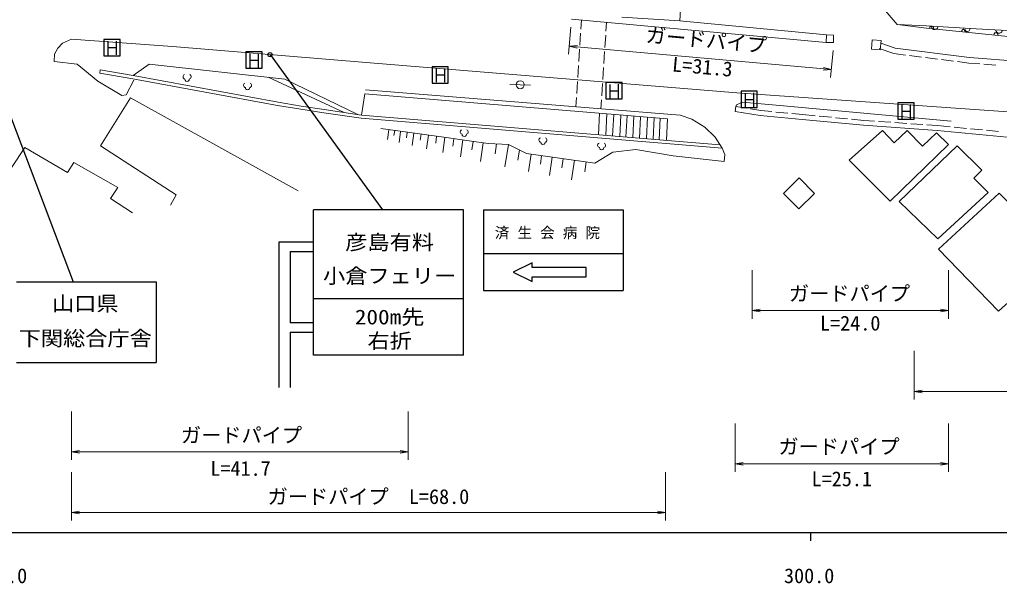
# Model space of a CAD drawing. Units: millimetres, scale not verified. Extents: x 40000 to 680000, y 20000 to 380000.
# Drawn here: x 270021 to 391417, y 198715 to 268544 of the extents above; entities that cross this region are included whole.
import ezdxf
from ezdxf.enums import TextEntityAlignment as Align

# ---------------------------------------------------------------- set-up
doc = ezdxf.new("R2010")
doc.units = ezdxf.units.MM
doc.header["$LTSCALE"] = 1000
for name, color, linetype, lineweight in [('M-STR-HTXT', 7, 'Continuous', 13), ('M-STR-STRC', 7, 'Continuous', 25), ('M-TTL-BAND', 7, 'Continuous', 25), ('M-WORK', 1, 'Continuous', 13)]:
    doc.layers.add(name, color=color, linetype=linetype, lineweight=lineweight)
doc.styles.add('ＭＳ ゴシック', font='')
doc.styles.get('ＭＳ ゴシック').set_extended_font_data('MS Gothic')

# ---------------------------------------------------------------- blocks, each defined once
blk = doc.blocks.new('open_arrow')
at = {"color": 0, "linetype": 'Continuous', "lineweight": -2}
blk.add_lwpolyline([(7.5, 1.25), (0, 0), (7.5, -1.25)], dxfattribs=at)

msp = doc.modelspace()

# ---------------------------------------------------------------- linework, layer by layer
at = {"layer": 'M-STR-HTXT'}
for p, q in [((338327, 267611), (338028, 264276)), ((338117, 265272), (370596, 262366)), ((370805, 264704), (370507, 261370)), ((360793, 237500), (360793, 231500)), ((385096, 237500), (385096, 231500)), ((360793, 232500), (385096, 232500)), ((380860, 227500), (380860, 221500)), ((380860, 222500), (457042, 222500)), ((276432, 220000), (276432, 214000)), ((318157, 220000), (318157, 214000)), ((358684, 218537), (358684, 212537)), ((385096, 218537), (385096, 212537)), ((276432, 215000), (318157, 215000)), ((276432, 212500), (276432, 206500)), ((350052, 212500), (350052, 206500)), ((358684, 213537), (385096, 213537)), ((276432, 207500), (350052, 207500))]:
    msp.add_line(p, q, dxfattribs=at)
at = {"layer": 'M-STR-STRC'}
for p, q in [((264864, 267157), (276642, 236083)), ((282471, 266072), (280471, 266072)), ((280471, 266072), (280471, 264072)), ((282002, 265867), (282002, 264162)), ((282471, 264072), (282471, 266072)), ((281011, 264156), (281011, 265856)), ((281011, 265072), (282002, 265072)), ((280471, 264072), (282471, 264072)), ((300067, 264537), (298067, 264537)), ((298067, 264537), (298067, 262537)), ((298607, 262622), (298607, 264322)), ((298607, 263537), (299599, 263537)), ((299599, 264333), (299599, 262628)), ((300067, 262537), (300067, 264537)), ((301047, 264208), (315000, 245000)), ((298067, 262537), (300067, 262537)), ((323120, 262690), (321120, 262690)), ((321120, 262690), (321120, 260690)), ((321661, 260775), (321661, 262475)), ((322652, 262485), (322652, 260781)), ((323120, 260690), (323120, 262690)), ((321661, 261690), (322652, 261690)), ((321120, 260690), (323120, 260690)), ((344669, 260739), (342669, 260739)), ((342669, 260739), (342669, 258739)), ((343209, 258824), (343209, 260523)), ((344201, 260534), (344201, 258829)), ((344669, 258739), (344669, 260739)), ((342669, 258739), (344669, 258739)), ((343209, 259739), (344201, 259739)), ((361413, 259668), (359413, 259668)), ((359413, 259668), (359413, 257668)), ((359953, 257753), (359953, 259452)), ((359953, 258668), (360945, 258668)), ((360945, 259463), (360945, 257758)), ((361413, 257668), (361413, 259668)), ((359413, 257668), (361413, 257668)), ((380842, 258220), (378842, 258220)), ((378842, 258220), (378842, 256220)), ((379382, 256305), (379382, 258004)), ((380373, 258015), (380373, 256310)), ((380842, 256220), (380842, 258220)), ((378842, 256220), (380842, 256220)), ((379382, 257220), (380373, 257220)), ((306424, 226963), (306424, 245000)), ((325000, 245000), (306424, 245000)), ((325000, 226963), (325000, 245000)), ((327500, 245000), (327500, 235000)), ((327500, 245000), (344795, 245000)), ((344795, 245000), (344795, 235000)), ((302159, 240983), (302159, 222963)), ((306424, 240983), (302159, 240983)), ((303563, 239813), (303563, 230983)), ((303563, 239813), (306424, 239813)), ((327500, 239571), (344795, 239571)), ((333540, 238425), (331155, 237258)), ((333540, 237825), (333540, 238425)), ((331155, 237258), (333540, 236092)), ((340209, 237825), (333540, 237825)), ((340209, 236692), (340209, 237825)), ((269646, 236083), (286941, 236083)), ((286941, 236083), (286941, 226083)), ((333540, 236092), (333540, 236692)), ((333540, 236692), (340209, 236692)), ((327500, 235000), (344795, 235000)), ((325000, 233963), (306424, 233963)), ((306424, 230983), (303563, 230983)), ((303563, 229813), (303563, 222963)), ((303563, 229813), (306424, 229813)), ((269646, 226083), (286941, 226083)), ((325000, 226963), (306424, 226963))]:
    msp.add_line(p, q, dxfattribs=at)
msp.add_circle((301047, 264208), 250, dxfattribs=at)
at = {"layer": 'M-TTL-BAND'}
for p, q in [((40000, 205000), (579000, 205000)), ((368000, 205000), (368000, 204000))]:
    msp.add_line(p, q, dxfattribs=at)
at = {"layer": 'M-WORK'}
for p, q in [((352053, 272345), (351843, 268389)), ((376323, 270775), (378732, 267950)), ((338421, 268599), (369966, 265720)), ((339551, 267366), (339621, 268489)), ((351843, 268389), (344626, 268859)), ((369976, 266638), (351843, 268389)), ((342750, 268204), (342675, 267098)), ((378732, 267950), (382397, 267755)), ((378732, 267950), (382386, 267496)), ((276432, 266130), (275321, 265639)), ((288984, 265218), (276432, 266130)), ((339425, 265370), (339519, 266867)), ((342642, 266599), (342541, 265102)), ((369966, 265720), (369976, 266638)), ((369976, 266638), (370879, 266628)), ((370879, 266628), (370870, 265710)), ((375559, 264903), (375667, 266049)), ((375667, 266049), (376763, 265945)), ((376763, 265945), (376655, 264799)), ((274738, 265023), (274365, 264245)), ((275321, 265639), (274738, 265023)), ((312955, 263211), (288984, 265218)), ((339300, 263373), (339394, 264871)), ((370870, 265710), (369966, 265720)), ((376655, 264799), (375559, 264903)), ((376508, 264957), (378349, 264335)), ((376732, 265620), (378506, 265021)), ((378506, 265021), (387717, 263853)), ((274365, 264245), (274284, 263337)), ((342508, 264604), (342407, 263107)), ((378349, 264335), (379773, 264155)), ((380269, 264092), (381757, 263903)), ((382253, 263840), (383741, 263652)), ((384237, 263589), (385726, 263400)), ((387717, 263853), (396828, 263162)), ((274284, 263337), (277170, 263012)), ((277170, 263012), (279700, 260904)), ((279944, 261915), (280011, 262309)), ((280011, 262309), (284105, 261617)), ((286088, 263019), (284105, 261617)), ((302896, 261186), (286088, 263019)), ((358891, 259489), (312955, 263211)), ((339174, 261377), (339269, 262874)), ((342374, 262608), (342273, 261111)), ((386222, 263337), (387646, 263157)), ((387646, 263157), (388974, 263056)), ((389472, 263018), (390968, 262905)), ((279944, 261915), (284035, 261224)), ((283235, 259218), (284159, 261034)), ((284035, 261224), (301985, 257913)), ((284105, 261617), (302054, 258307)), ((310246, 257033), (300802, 261415)), ((302896, 261186), (311926, 256792)), ((279700, 260904), (282684, 259153)), ((312858, 259851), (351847, 256724)), ((332045, 260477), (330758, 260526)), ((333332, 260428), (332045, 260477)), ((339049, 259381), (339143, 260878)), ((342240, 260613), (342139, 259116)), ((280051, 252894), (283771, 258855)), ((282684, 259153), (283235, 259218)), ((283771, 258855), (304515, 247333)), ((312392, 256726), (312802, 259367)), ((312802, 259367), (350283, 256242)), ((338947, 257759), (339018, 258882)), ((342106, 258617), (342032, 257511)), ((393663, 257045), (358891, 259489)), ((301985, 257913), (304853, 257433)), ((302054, 258307), (304916, 257828)), ((304853, 257433), (307695, 256995)), ((304916, 257828), (307754, 257390)), ((307754, 257390), (312392, 256726)), ((358684, 257179), (358778, 257772)), ((358778, 257772), (358832, 257990)), ((360075, 257565), (358778, 257772)), ((358832, 257990), (359582, 258336)), ((359582, 258336), (364204, 257896)), ((361866, 257280), (360569, 257487)), ((364204, 257896), (385447, 255983)), ((307695, 256995), (312347, 256328)), ((312347, 256328), (357076, 252623)), ((312392, 256726), (356796, 253047)), ((341876, 256943), (341743, 254299)), ((342793, 256867), (342661, 254222)), ((343627, 256797), (343495, 254153)), ((344509, 256724), (344377, 254079)), ((345280, 256660), (345148, 254015)), ((346135, 256588), (346002, 253944)), ((346943, 256521), (346810, 253876)), ((347823, 256448), (347691, 253803)), ((348638, 256380), (348506, 253735)), ((349375, 256318), (349243, 253673)), ((350283, 256242), (350151, 253598)), ((351847, 256724), (353298, 256213)), ((353298, 256213), (354903, 255240)), ((361789, 256685), (358684, 257179)), ((366995, 256174), (361789, 256685)), ((363215, 257148), (361866, 257280)), ((365205, 256952), (363713, 257099)), ((367052, 256771), (365703, 256903)), ((374584, 255468), (366995, 256174)), ((368602, 256627), (367052, 256771)), ((370594, 256442), (369100, 256581)), ((372585, 256257), (371091, 256396)), ((374633, 256066), (373083, 256211)), ((322585, 253970), (314768, 255040)), ((354903, 255240), (356184, 253976)), ((383705, 254812), (374584, 255468)), ((375953, 255971), (374633, 256066)), ((377948, 255828), (376451, 255936)), ((379942, 255684), (378446, 255792)), ((381937, 255541), (380441, 255648)), ((383756, 255410), (382436, 255505)), ((385333, 255259), (383756, 255410)), ((387324, 255069), (385831, 255212)), ((389315, 254879), (387822, 255022)), ((315759, 254904), (315591, 253683)), ((316492, 254803), (316408, 254192)), ((317225, 254702), (317038, 253342)), ((318041, 254590), (317948, 253910)), ((318857, 254478), (318649, 252962)), ((319766, 254352), (319662, 253595)), ((320676, 254227), (320443, 252540)), ((321688, 254088), (321572, 253244)), ((322700, 253949), (322442, 252069)), ((325731, 253532), (322585, 253970)), ((323828, 253793), (323699, 252854)), ((356184, 253976), (357076, 252623)), ((376947, 254811), (372821, 251130)), ((378374, 253276), (376947, 254811)), ((379988, 254811), (378374, 253276)), ((381884, 252873), (379988, 254811)), ((383614, 254537), (381884, 252873)), ((385096, 253076), (383614, 254537)), ((397306, 253514), (383705, 254812)), ((391306, 254689), (389813, 254832)), ((266124, 245852), (270681, 252704)), ((270681, 252704), (275945, 249615)), ((289426, 246847), (280051, 252894)), ((324956, 253638), (324668, 251545)), ((328082, 253208), (325731, 253532)), ((326211, 253465), (326067, 252419)), ((327467, 253293), (327146, 250962)), ((330612, 253094), (328082, 253208)), ((329090, 253163), (328927, 251935)), ((330612, 253094), (330156, 250290)), ((332817, 251976), (330612, 253094)), ((357076, 252623), (357401, 251835)), ((377880, 246055), (385096, 253076)), ((379007, 246022), (386178, 252930)), ((386178, 252930), (389226, 249892)), ((331950, 252416), (331747, 251134)), ((341298, 250759), (332817, 251976)), ((333396, 251893), (333084, 249720)), ((334700, 251706), (334544, 250619)), ((336003, 251519), (335673, 249216)), ((337385, 251320), (337220, 250169)), ((343503, 252122), (341298, 250759)), ((346374, 252446), (343503, 252122)), ((351011, 251651), (346374, 252446)), ((357309, 250986), (351011, 251651)), ((357401, 251835), (357309, 250986)), ((275945, 249615), (276750, 250833)), ((276750, 250833), (282172, 247745)), ((338767, 251122), (338417, 248682)), ((340231, 250912), (340056, 249692)), ((372821, 251130), (377880, 246055)), ((364674, 247024), (366613, 248934)), ((366613, 248934), (368501, 247017)), ((389226, 249892), (388253, 248919)), ((388253, 248919), (390026, 247114)), ((282172, 247745), (281302, 246374)), ((288719, 245548), (289426, 246847)), ((366562, 245107), (364674, 247024)), ((368501, 247017), (366562, 245107)), ((390026, 247114), (383775, 241409)), ((383869, 240111), (391367, 247063)), ((391367, 247063), (394821, 243576)), ((281302, 246374), (283999, 244612)), ((383775, 241409), (379007, 246022)), ((391315, 232425), (383869, 240111)), ((398323, 238760), (391315, 232425))]:
    msp.add_line(p, q, dxfattribs=at)
for points in [[(457575, 259164), (439435, 260673), (430338, 261378), (396828, 263162), (393276, 266389), (382386, 267496)], [(382397, 267755), (388537, 267399), (393937, 267107), (397099, 264480), (423357, 263482), (457727, 262388)]]:
    msp.add_lwpolyline(points, dxfattribs=at)
msp.add_circle((332045, 260477), 500, dxfattribs=at)
for centre, radius, start, end in [((383017, 267478), 254, 343.80835, 184.58607), ((383395, 267697), 400, 176.67493, 356.67493), ((386997, 267073), 254, 343.80835, 184.58607), ((387388, 267465), 400, 176.67493, 356.67493), ((391382, 267245), 400, 176.90594, 356.90594), ((390976, 266669), 254, 343.80835, 184.58607), ((290574, 261464), 299, 113.44836, 257.2818), ((290774, 261156), 267, 176.52859, 3.47141), ((290975, 261464), 299, 282.7182, 66.55164), ((298061, 260411), 299, 113.44836, 257.2818), ((298262, 260103), 267, 176.52859, 3.47141), ((298463, 260411), 299, 282.7182, 66.55164), ((324910, 254632), 299, 113.44836, 257.2818), ((325111, 254324), 267, 176.52859, 3.47141), ((325312, 254632), 299, 282.7182, 66.55164), ((334662, 253639), 299, 113.44836, 257.2818), ((335063, 253639), 299, 282.7182, 66.55164), ((334862, 253331), 267, 176.52859, 3.47141), ((341930, 252984), 299, 113.44836, 257.2818), ((342131, 252676), 267, 176.52859, 3.47141), ((342331, 252984), 299, 282.7182, 66.55164)]:
    msp.add_arc(centre, radius, start, end, dxfattribs=at)

# ---------------------------------------------------------------- block references
at = {"layer": 'M-STR-HTXT', "xscale": 133, "yscale": 133}
for p, rotation in [((338117, 265272), 354.9), ((370596, 262366), 174.9), ((385096, 232500), 180), ((318157, 215000), 180), ((385096, 213537), 180), ((350052, 207500), 180)]:
    msp.add_blockref('open_arrow', p, dxfattribs=dict(at, rotation=rotation))
for p in [(360793, 232500), (380860, 222500), (276432, 215000), (358684, 213537), (276432, 207500)]:
    msp.add_blockref('open_arrow', p, dxfattribs=at)

# ---------------------------------------------------------------- texts
at = {"layer": 'M-STR-HTXT', "style": 'ＭＳ ゴシック'}
for s, p in [('ガードパイプ', (354969, 264553)), ('L=31.3', (354495, 261251))]:
    msp.add_text(s, height=1833, rotation=354.886, dxfattribs=at).set_placement(p, align=Align.BOTTOM_CENTER)
for s, p in [('ガードパイプ', (372842, 233156)), ('L=24.0', (372934, 229480)), ('ガードパイプ', (297512, 215608)), ('ガードパイプ', (371552, 214195)), ('L=41.7', (297396, 211491)), ('L=25.1', (371890, 210200)), ('ガードパイプ\u3000L=68.0', (313242, 208000))]:
    msp.add_text(s, height=1833, dxfattribs=at).set_placement(p, align=Align.BOTTOM_CENTER)
at = {"layer": 'M-STR-STRC', "style": 'ＭＳ ゴシック'}
for s, width, p in [('彦島有料', 1.1, (315868, 240960)), ('小倉フェリー', 1.1, (315868, 236804)), ('200m先', 1.15, (315868, 231710)), ('右折', 1.1, (315868, 228761))]:
    msp.add_text(s, height=1833, dxfattribs=dict(at, width=width)).set_placement(p, align=Align.MIDDLE_CENTER)
at = {"layer": 'M-STR-STRC', "style": 'ＭＳ ゴシック', "width": 1.1}
for s, p in [('山口県', (278155, 231908)), ('下関総合庁舎', (278155, 227601))]:
    msp.add_text(s, height=1833, dxfattribs=at).set_placement(p, align=Align.BOTTOM_CENTER)
at = {"layer": 'M-STR-STRC', "insert": (335918, 241330), "char_height": 1320, "attachment_point": 8, "style": 'ＭＳ ゴシック'}
msp.add_mtext('\\T1.56;済生会病院', dxfattribs=at)
at = {"layer": 'M-TTL-BAND', "style": 'ＭＳ ゴシック'}
for s, p in [('200.0', (267844, 198195)), ('300.0', (367844, 198195))]:
    msp.add_text(s, height=1833, dxfattribs=at).set_placement(p, align=Align.BOTTOM_CENTER)

doc.saveas('drawing.dxf')
